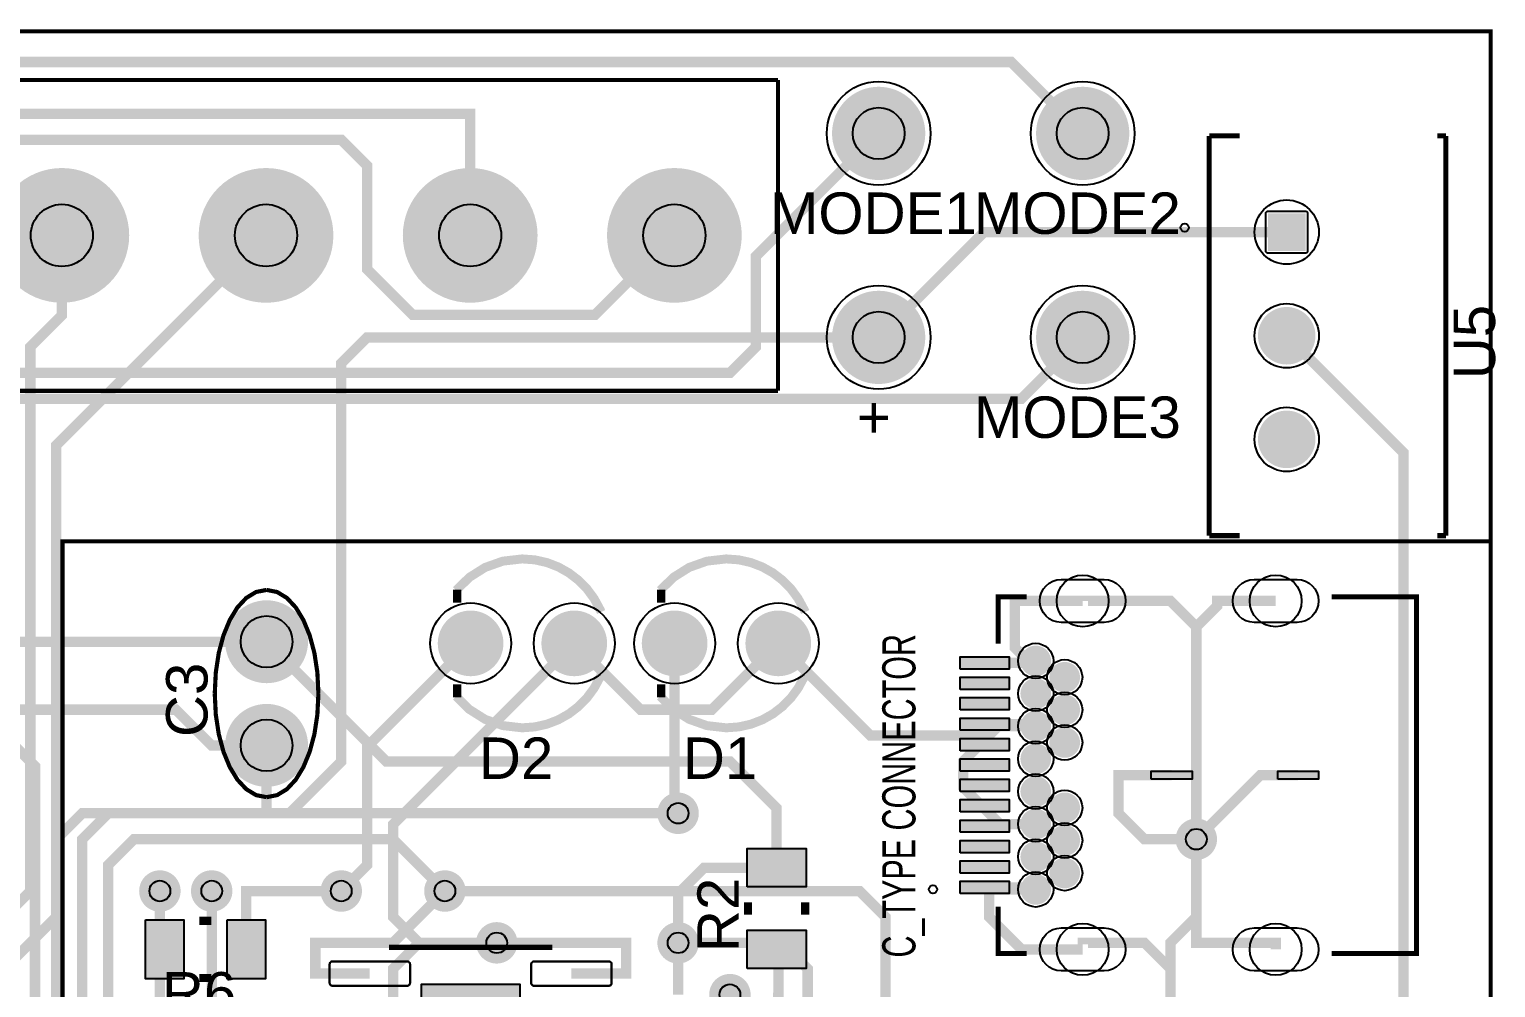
# Model space of a CAD drawing. Header units: centimetres. Extents: x -2.26 to 6.53, y -1.51 to 3.26.
# Drawn here: x 2.919 to 6.512, y 0.906 to 3.255 of the extents above; entities that cross this region are included whole.
import ezdxf

# ---------------------------------------------------------------- set-up
doc = ezdxf.new("R2010")
doc.units = ezdxf.units.CM
doc.layers.get('0').update_dxf_attribs({"linetype": 'CONTINUOUS'})
for name, color, linetype in [('1', 1, 'CONTINUOUS'), ('2', 2, 'CONTINUOUS'), ('3', 3, 'CONTINUOUS'), ('4', 4, 'CONTINUOUS'), ('5', 5, 'CONTINUOUS'), ('6', 6, 'CONTINUOUS'), ('7', 7, 'CONTINUOUS')]:
    doc.layers.add(name, color=color, linetype=linetype)

# ---------------------------------------------------------------- blocks, each defined once
blk = doc.blocks.new('RPAD')
blk.add_trace([(-0.5, -0.5), (-0.5, 0.5), (0.5, -0.5), (0.5, 0.5)])
blk = doc.blocks.new('EPAD')
at = {"const_width": 0.5}
blk.add_lwpolyline([(-0.25, 0, 1), (0.25, 0, 1)], format="xyb", close=True, dxfattribs=at)

msp = doc.modelspace()

# ---------------------------------------------------------------- linework, layer by layer
for points in [[(5.395, 1.854001), (5.396067, 1.86458), (5.399126, 1.874434), (5.403967, 1.883351), (5.410379, 1.891121), (5.418149, 1.897532), (5.427066, 1.902374), (5.43692, 1.905433), (5.447499, 1.9065), (5.552501, 1.9065), (5.56308, 1.905433), (5.572934, 1.902374), (5.581851, 1.897532), (5.589621, 1.891121), (5.596033, 1.883351), (5.600874, 1.874434), (5.603933, 1.86458), (5.605, 1.853999), (5.603933, 1.84342), (5.600874, 1.833566), (5.596033, 1.824649), (5.589621, 1.816879), (5.581851, 1.810468), (5.572934, 1.805626), (5.56308, 1.802567), (5.552501, 1.8015), (5.447499, 1.8015), (5.43692, 1.802567), (5.427066, 1.805626), (5.418149, 1.810468), (5.410379, 1.816879), (5.403967, 1.824649), (5.399126, 1.833566), (5.396067, 1.84342), (5.395, 1.854001)], [(5.868, 1.854001), (5.869067, 1.86458), (5.872126, 1.874434), (5.876967, 1.883351), (5.883379, 1.891121), (5.891149, 1.897532), (5.900066, 1.902374), (5.90992, 1.905433), (5.920499, 1.9065), (6.025501, 1.9065), (6.03608, 1.905433), (6.045934, 1.902374), (6.054851, 1.897532), (6.062621, 1.891121), (6.069033, 1.883351), (6.073874, 1.874434), (6.076933, 1.86458), (6.078, 1.853999), (6.076933, 1.84342), (6.073874, 1.833566), (6.069033, 1.824649), (6.062621, 1.816879), (6.054851, 1.810468), (6.045934, 1.805626), (6.03608, 1.802567), (6.025501, 1.8015), (5.920499, 1.8015), (5.90992, 1.802567), (5.900066, 1.805626), (5.891149, 1.810468), (5.883379, 1.816879), (5.876967, 1.824649), (5.872126, 1.833566), (5.869067, 1.84342), (5.868, 1.854001)], [(5.395, 1.000001), (5.396067, 1.01058), (5.399126, 1.020434), (5.403967, 1.029351), (5.410379, 1.037121), (5.418149, 1.043532), (5.427066, 1.048374), (5.43692, 1.051433), (5.447499, 1.0525), (5.552501, 1.0525), (5.56308, 1.051433), (5.572934, 1.048374), (5.581851, 1.043532), (5.589621, 1.037121), (5.596033, 1.029351), (5.600874, 1.020434), (5.603933, 1.01058), (5.605, 0.999999), (5.603933, 0.98942), (5.600874, 0.979566), (5.596033, 0.970649), (5.589621, 0.962879), (5.581851, 0.956468), (5.572934, 0.951626), (5.56308, 0.948567), (5.552501, 0.9475), (5.447499, 0.9475), (5.43692, 0.948567), (5.427066, 0.951626), (5.418149, 0.956468), (5.410379, 0.962879), (5.403967, 0.970649), (5.399126, 0.979566), (5.396067, 0.98942), (5.395, 1.000001)], [(5.868, 1.000001), (5.869067, 1.01058), (5.872126, 1.020434), (5.876967, 1.029351), (5.883379, 1.037121), (5.891149, 1.043532), (5.900066, 1.048374), (5.90992, 1.051433), (5.920499, 1.0525), (6.025501, 1.0525), (6.03608, 1.051433), (6.045934, 1.048374), (6.054851, 1.043532), (6.062621, 1.037121), (6.069033, 1.029351), (6.073874, 1.020434), (6.076933, 1.01058), (6.078, 0.999999), (6.076933, 0.98942), (6.073874, 0.979566), (6.069033, 0.970649), (6.062621, 0.962879), (6.054851, 0.956468), (6.045934, 0.951626), (6.03608, 0.948567), (6.025501, 0.9475), (5.920499, 0.9475), (5.90992, 0.948567), (5.900066, 0.951626), (5.891149, 0.956468), (5.883379, 0.962879), (5.876967, 0.970649), (5.872126, 0.979566), (5.869067, 0.98942), (5.868, 1.000001)]]:
    msp.add_lwpolyline(points, close=True)
for centre, radius in [((5, 3), 0.0635), ((5.5, 3), 0.0635), ((2.99822, 2.75), 0.0762), ((3.4986, 2.75), 0.0762), ((3.99898, 2.75), 0.0762), ((4.49936, 2.75), 0.0762), ((6, 2.758), 0.07874), ((5, 2.5), 0.0635), ((5.5, 2.5), 0.0635), ((6, 2.504), 0.07874), ((6, 2.25), 0.07874), ((5.5, 1.854), 0.0635), ((5.973, 1.854), 0.0635), ((4, 1.75), 0.09906), ((4.254, 1.75), 0.09906), ((4.5, 1.75), 0.09906), ((4.754, 1.75), 0.09906), ((3.5, 1.754), 0.0635), ((5.38499, 1.707), 0.04318), ((5.456, 1.667), 0.04318), ((5.38499, 1.627), 0.04318), ((5.456, 1.587), 0.04318), ((5.38499, 1.547), 0.04318), ((3.5, 1.5), 0.0635), ((5.456, 1.50701), 0.04318), ((5.38499, 1.467), 0.04318), ((5.38499, 1.387), 0.04318), ((5.456, 1.34699), 0.04318), ((4.5085, 1.3335), 0.0254), ((5.38499, 1.307), 0.04318), ((5.456, 1.267), 0.04318), ((5.7785, 1.27), 0.0254), ((5.38499, 1.227), 0.04318), ((5.456, 1.187), 0.04318), ((5.38499, 1.147), 0.04318), ((3.2385, 1.143), 0.0254), ((3.3655, 1.143), 0.0254), ((3.683, 1.143), 0.0254), ((3.937, 1.143), 0.0254), ((5.5, 1), 0.0635), ((5.973, 1), 0.0635), ((4.064, 1.016), 0.0254), ((4.5085, 1.016), 0.0254), ((4.6355, 0.889), 0.0254)]:
    msp.add_circle(centre, radius)
at = {"layer": '1'}
for points in [[(3.66009, 0.970358), (3.658776, 0.96995), (3.657587, 0.969304), (3.656551, 0.968449), (3.655696, 0.967413), (3.65505, 0.966224), (3.654642, 0.96491), (3.6545, 0.9635), (3.6545, 0.9175), (3.654642, 0.91609), (3.65505, 0.914776), (3.655696, 0.913587), (3.656551, 0.912551), (3.657587, 0.911696), (3.658776, 0.91105), (3.66009, 0.910642), (3.6615, 0.9105), (3.8445, 0.9105), (3.84591, 0.910642), (3.847224, 0.91105), (3.848413, 0.911696), (3.849449, 0.912551), (3.850304, 0.913587), (3.85095, 0.914776), (3.851358, 0.91609), (3.8515, 0.9175), (3.8515, 0.9635), (3.851358, 0.96491), (3.85095, 0.966224), (3.850304, 0.967413), (3.849449, 0.968449), (3.848413, 0.969304), (3.847224, 0.96995), (3.84591, 0.970358), (3.8445, 0.9705), (3.6615, 0.9705), (3.66009, 0.970358)], [(4.15409, 0.970358), (4.152776, 0.96995), (4.151587, 0.969304), (4.150551, 0.968449), (4.149696, 0.967413), (4.14905, 0.966224), (4.148642, 0.96491), (4.1485, 0.9635), (4.1485, 0.9175), (4.148642, 0.91609), (4.14905, 0.914776), (4.149696, 0.913587), (4.150551, 0.912551), (4.151587, 0.911696), (4.152776, 0.91105), (4.15409, 0.910642), (4.1555, 0.9105), (4.3385, 0.9105), (4.33991, 0.910642), (4.341224, 0.91105), (4.342413, 0.911696), (4.343449, 0.912551), (4.344304, 0.913587), (4.34495, 0.914776), (4.345358, 0.91609), (4.3455, 0.9175), (4.3455, 0.9635), (4.345358, 0.96491), (4.34495, 0.966224), (4.344304, 0.967413), (4.343449, 0.968449), (4.342413, 0.969304), (4.341224, 0.96995), (4.33991, 0.970358), (4.3385, 0.9705), (4.1555, 0.9705), (4.15409, 0.970358)]]:
    msp.add_lwpolyline(points, close=True, dxfattribs=at)
at = {"layer": '2', "const_width": 0.01016}
msp.add_lwpolyline([(-2.25, -1.5), (6.5, -1.5), (6.5, 3.25), (-2.25, 3.25), (-2.25, -1.5)], dxfattribs=at)
msp.add_lwpolyline([(-2.25, -1.5), (6.5, -1.5), (6.5, 3.25), (-2.25, 3.25), (-2.25, -1.5)], dxfattribs=at)
msp.add_lwpolyline([(-2.25, -1.5), (6.5, -1.5), (6.5, 3.25), (-2.25, 3.25), (-2.25, -1.5)], dxfattribs=at)
at = {"layer": '3'}
for points, const_width in [([(4.75336, 3.131), (-1.27914, 3.131), (-1.27914, 2.369)], 0.01016), ([(4.75336, 3.131), (-1.27914, 3.131), (-1.27914, 2.369)], 0.01016), ([(4.75336, 3.131), (-1.27914, 3.131), (-1.27914, 2.369)], 0.01016), ([(4.75336, 3.131), (4.75336, 2.369)], 0.01016), ([(4.75336, 3.131), (4.75336, 2.369)], 0.01016), ([(4.75336, 3.131), (4.75336, 2.369)], 0.01016), ([(5.81, 2.994), (5.885, 2.994)], 0.0127), ([(5.81, 2.014), (5.81, 2.994)], 0.0127), ([(5.81, 2.994), (5.885, 2.994)], 0.0127), ([(5.81, 2.014), (5.81, 2.994)], 0.0127), ([(5.81, 2.994), (5.885, 2.994)], 0.0127), ([(5.81, 2.014), (5.81, 2.994)], 0.0127), ([(6.369, 2.994), (6.39, 2.994)], 0.0127), ([(6.369, 2.994), (6.39, 2.994)], 0.0127), ([(6.369, 2.994), (6.39, 2.994)], 0.0127), ([(6.39, 2.994), (6.39, 2.014)], 0.0127), ([(6.39, 2.994), (6.39, 2.014)], 0.0127), ([(6.39, 2.994), (6.39, 2.014)], 0.0127), ([(4.75336, 2.369), (-1.27914, 2.369)], 0.01016), ([(4.75336, 2.369), (-1.27914, 2.369)], 0.01016), ([(4.75336, 2.369), (-1.27914, 2.369)], 0.01016), ([(5.81, 2.014), (5.885, 2.014)], 0.0127), ([(5.81, 2.014), (5.885, 2.014)], 0.0127), ([(5.81, 2.014), (5.885, 2.014)], 0.0127), ([(6.39, 2.014), (6.369, 2.014)], 0.0127), ([(6.39, 2.014), (6.369, 2.014)], 0.0127), ([(6.39, 2.014), (6.369, 2.014)], 0.0127), ([(3, -0.25), (6.5, -0.25), (6.5, 2), (3, 2), (3, -0.25)], 0.01016), ([(3, -0.25), (6.5, -0.25), (6.5, 2), (3, 2), (3, -0.25)], 0.01016), ([(3, -0.25), (6.5, -0.25), (6.5, 2), (3, 2), (3, -0.25)], 0.01016), ([(3.964466, 1.879713), (3.996868, 1.911746), (4.035469, 1.936096), (4.079078, 1.951576), (4.1265, 1.957), (4.157559, 1.954699), (4.187196, 1.948006), (4.215086, 1.937238), (4.240905, 1.922709), (4.264328, 1.904735), (4.28503, 1.883633), (4.302687, 1.859717), (4.316974, 1.833304), (4.32, 1.827)], 0.022), ([(3.964466, 1.879713), (3.996868, 1.911746), (4.035469, 1.936096), (4.079078, 1.951576), (4.1265, 1.957), (4.157559, 1.954699), (4.187196, 1.948006), (4.215086, 1.937238), (4.240905, 1.922709), (4.264328, 1.904735), (4.28503, 1.883633), (4.302687, 1.859717), (4.316974, 1.833304), (4.32, 1.827)], 0.022), ([(3.964466, 1.879713), (3.996868, 1.911746), (4.035469, 1.936096), (4.079078, 1.951576), (4.1265, 1.957), (4.157559, 1.954699), (4.187196, 1.948006), (4.215086, 1.937238), (4.240905, 1.922709), (4.264328, 1.904735), (4.28503, 1.883633), (4.302687, 1.859717), (4.316974, 1.833304), (4.32, 1.827)], 0.022), ([(4.464466, 1.879713), (4.496868, 1.911746), (4.535469, 1.936096), (4.579078, 1.951576), (4.6265, 1.957), (4.657559, 1.954699), (4.687196, 1.948006), (4.715086, 1.937238), (4.740905, 1.922709), (4.764328, 1.904735), (4.78503, 1.883633), (4.802687, 1.859717), (4.816974, 1.833304), (4.82, 1.827)], 0.022), ([(4.464466, 1.879713), (4.496868, 1.911746), (4.535469, 1.936096), (4.579078, 1.951576), (4.6265, 1.957), (4.657559, 1.954699), (4.687196, 1.948006), (4.715086, 1.937238), (4.740905, 1.922709), (4.764328, 1.904735), (4.78503, 1.883633), (4.802687, 1.859717), (4.816974, 1.833304), (4.82, 1.827)], 0.022), ([(4.464466, 1.879713), (4.496868, 1.911746), (4.535469, 1.936096), (4.579078, 1.951576), (4.6265, 1.957), (4.657559, 1.954699), (4.687196, 1.948006), (4.715086, 1.937238), (4.740905, 1.922709), (4.764328, 1.904735), (4.78503, 1.883633), (4.802687, 1.859717), (4.816974, 1.833304), (4.82, 1.827)], 0.022), ([(3.5, 1.881), (3.474124, 1.87592), (3.450152, 1.861315), (3.428562, 1.838138), (3.40983, 1.80734), (3.394431, 1.769875), (3.382842, 1.726695), (3.37554, 1.678752), (3.373, 1.627)], 0.01016), ([(3.5, 1.881), (3.474124, 1.87592), (3.450152, 1.861315), (3.428562, 1.838138), (3.40983, 1.80734), (3.394431, 1.769875), (3.382842, 1.726695), (3.37554, 1.678752), (3.373, 1.627)], 0.01016), ([(3.5, 1.881), (3.474124, 1.87592), (3.450152, 1.861315), (3.428562, 1.838138), (3.40983, 1.80734), (3.394431, 1.769875), (3.382842, 1.726695), (3.37554, 1.678752), (3.373, 1.627)], 0.01016), ([(3.5, 1.881), (3.525876, 1.87592), (3.549848, 1.861315), (3.571438, 1.838138), (3.59017, 1.80734), (3.605569, 1.769875), (3.617158, 1.726695), (3.62446, 1.678752), (3.627, 1.627)], 0.01016), ([(3.5, 1.881), (3.525876, 1.87592), (3.549848, 1.861315), (3.571438, 1.838138), (3.59017, 1.80734), (3.605569, 1.769875), (3.617158, 1.726695), (3.62446, 1.678752), (3.627, 1.627)], 0.01016), ([(3.5, 1.881), (3.525876, 1.87592), (3.549848, 1.861315), (3.571438, 1.838138), (3.59017, 1.80734), (3.605569, 1.769875), (3.617158, 1.726695), (3.62446, 1.678752), (3.627, 1.627)], 0.01016), ([(3.967, 1.85), (3.967, 1.882)], 0.02), ([(3.967, 1.85), (3.967, 1.882)], 0.02), ([(3.967, 1.85), (3.967, 1.882)], 0.02), ([(4.467, 1.85), (4.467, 1.882)], 0.02), ([(4.467, 1.85), (4.467, 1.882)], 0.02), ([(4.467, 1.85), (4.467, 1.882)], 0.02), ([(5.293, 1.749), (5.293, 1.864), (5.363, 1.864)], 0.0127), ([(5.293, 1.749), (5.293, 1.864), (5.363, 1.864)], 0.0127), ([(5.293, 1.749), (5.293, 1.864), (5.363, 1.864)], 0.0127), ([(6.11, 0.99), (6.318, 0.99), (6.318, 1.864), (6.11, 1.864)], 0.0127), ([(6.11, 0.99), (6.318, 0.99), (6.318, 1.864), (6.11, 1.864)], 0.0127), ([(6.11, 0.99), (6.318, 0.99), (6.318, 1.864), (6.11, 1.864)], 0.0127), ([(3.964466, 1.620287), (3.996868, 1.588254), (4.035469, 1.563904), (4.079078, 1.548424), (4.1265, 1.543), (4.157559, 1.545301), (4.187196, 1.551994), (4.215086, 1.562762), (4.240905, 1.577291), (4.264328, 1.595265), (4.28503, 1.616367), (4.302687, 1.640283), (4.316974, 1.666696), (4.32, 1.673)], 0.022), ([(3.964466, 1.620287), (3.996868, 1.588254), (4.035469, 1.563904), (4.079078, 1.548424), (4.1265, 1.543), (4.157559, 1.545301), (4.187196, 1.551994), (4.215086, 1.562762), (4.240905, 1.577291), (4.264328, 1.595265), (4.28503, 1.616367), (4.302687, 1.640283), (4.316974, 1.666696), (4.32, 1.673)], 0.022), ([(3.964466, 1.620287), (3.996868, 1.588254), (4.035469, 1.563904), (4.079078, 1.548424), (4.1265, 1.543), (4.157559, 1.545301), (4.187196, 1.551994), (4.215086, 1.562762), (4.240905, 1.577291), (4.264328, 1.595265), (4.28503, 1.616367), (4.302687, 1.640283), (4.316974, 1.666696), (4.32, 1.673)], 0.022), ([(3.967, 1.65), (3.967, 1.618)], 0.02), ([(3.967, 1.65), (3.967, 1.618)], 0.02), ([(3.967, 1.65), (3.967, 1.618)], 0.02), ([(4.464466, 1.620287), (4.496868, 1.588254), (4.535469, 1.563904), (4.579078, 1.548424), (4.6265, 1.543), (4.657559, 1.545301), (4.687196, 1.551994), (4.715086, 1.562762), (4.740905, 1.577291), (4.764328, 1.595265), (4.78503, 1.616367), (4.802687, 1.640283), (4.816974, 1.666696), (4.82, 1.673)], 0.022), ([(4.464466, 1.620287), (4.496868, 1.588254), (4.535469, 1.563904), (4.579078, 1.548424), (4.6265, 1.543), (4.657559, 1.545301), (4.687196, 1.551994), (4.715086, 1.562762), (4.740905, 1.577291), (4.764328, 1.595265), (4.78503, 1.616367), (4.802687, 1.640283), (4.816974, 1.666696), (4.82, 1.673)], 0.022), ([(4.464466, 1.620287), (4.496868, 1.588254), (4.535469, 1.563904), (4.579078, 1.548424), (4.6265, 1.543), (4.657559, 1.545301), (4.687196, 1.551994), (4.715086, 1.562762), (4.740905, 1.577291), (4.764328, 1.595265), (4.78503, 1.616367), (4.802687, 1.640283), (4.816974, 1.666696), (4.82, 1.673)], 0.022), ([(4.467, 1.65), (4.467, 1.618)], 0.02), ([(4.467, 1.65), (4.467, 1.618)], 0.02), ([(4.467, 1.65), (4.467, 1.618)], 0.02), ([(3.5, 1.373), (3.474124, 1.37808), (3.450152, 1.392685), (3.428562, 1.415862), (3.40983, 1.44666), (3.394431, 1.484125), (3.382842, 1.527305), (3.37554, 1.575248), (3.373, 1.627)], 0.01016), ([(3.5, 1.373), (3.474124, 1.37808), (3.450152, 1.392685), (3.428562, 1.415862), (3.40983, 1.44666), (3.394431, 1.484125), (3.382842, 1.527305), (3.37554, 1.575248), (3.373, 1.627)], 0.01016), ([(3.5, 1.373), (3.474124, 1.37808), (3.450152, 1.392685), (3.428562, 1.415862), (3.40983, 1.44666), (3.394431, 1.484125), (3.382842, 1.527305), (3.37554, 1.575248), (3.373, 1.627)], 0.01016), ([(3.5, 1.373), (3.525876, 1.37808), (3.549848, 1.392685), (3.571438, 1.415862), (3.59017, 1.44666), (3.605569, 1.484125), (3.617158, 1.527305), (3.62446, 1.575248), (3.627, 1.627)], 0.01016), ([(3.5, 1.373), (3.525876, 1.37808), (3.549848, 1.392685), (3.571438, 1.415862), (3.59017, 1.44666), (3.605569, 1.484125), (3.617158, 1.527305), (3.62446, 1.575248), (3.627, 1.627)], 0.01016), ([(3.5, 1.373), (3.525876, 1.37808), (3.549848, 1.392685), (3.571438, 1.415862), (3.59017, 1.44666), (3.605569, 1.484125), (3.617158, 1.527305), (3.62446, 1.575248), (3.627, 1.627)], 0.01016), ([(4.68, 1.085), (4.68, 1.115)], 0.02), ([(4.68, 1.085), (4.68, 1.115)], 0.02), ([(4.68, 1.085), (4.68, 1.115)], 0.02), ([(4.82, 1.085), (4.82, 1.115)], 0.02), ([(4.82, 1.085), (4.82, 1.115)], 0.02), ([(4.82, 1.085), (4.82, 1.115)], 0.02), ([(3.335, 1.07), (3.365, 1.07)], 0.02), ([(3.335, 1.07), (3.365, 1.07)], 0.02), ([(3.335, 1.07), (3.365, 1.07)], 0.02), ([(5.293, 1.105), (5.293, 0.99), (5.363, 0.99)], 0.0127), ([(5.293, 1.105), (5.293, 0.99), (5.363, 0.99)], 0.0127), ([(5.293, 1.105), (5.293, 0.99), (5.363, 0.99)], 0.0127), ([(4.2, 1.005), (3.8, 1.005)], 0.0127), ([(4.2, 1.005), (3.8, 1.005)], 0.0127), ([(4.2, 1.005), (3.8, 1.005)], 0.0127), ([(3.335, 0.93), (3.365, 0.93)], 0.02), ([(3.335, 0.93), (3.365, 0.93)], 0.02), ([(3.335, 0.93), (3.365, 0.93)], 0.02)]:
    msp.add_lwpolyline(points, dxfattribs=dict(at, const_width=const_width))
at = {"layer": '4'}
for centre, radius in [((5, 3), 0.127), ((5, 3), 0.127), ((5, 3), 0.127), ((5.5, 3), 0.127), ((5.5, 3), 0.127), ((5.5, 3), 0.127), ((5, 3), 0.0635), ((5, 3), 0.0635), ((5, 3), 0.0635), ((5.5, 3), 0.0635), ((5.5, 3), 0.0635), ((5.5, 3), 0.0635), ((5.749988, 2.769), 0.01), ((5.749988, 2.769), 0.01), ((5.749988, 2.769), 0.01), ((5, 2.5), 0.127), ((5, 2.5), 0.127), ((5, 2.5), 0.127), ((5.5, 2.5), 0.127), ((5.5, 2.5), 0.127), ((5.5, 2.5), 0.127), ((5, 2.5), 0.0635), ((5, 2.5), 0.0635), ((5, 2.5), 0.0635), ((5.5, 2.5), 0.0635), ((5.5, 2.5), 0.0635), ((5.5, 2.5), 0.0635), ((5.133, 1.146999), 0.009999), ((5.133, 1.146999), 0.009999), ((5.133, 1.146999), 0.009999)]:
    msp.add_circle(centre, radius, dxfattribs=at)
at = {"layer": '5'}
for points in [[(6.051343, 2.804248), (6.051343, 2.711752), (6.051239, 2.710725), (6.050942, 2.709769), (6.050473, 2.708904), (6.04985, 2.70815), (6.049096, 2.707528), (6.048231, 2.707058), (6.047275, 2.706761), (6.046248, 2.706657), (5.953752, 2.706657), (5.952725, 2.706761), (5.951769, 2.707058), (5.950904, 2.707528), (5.95015, 2.70815), (5.949527, 2.708904), (5.949058, 2.709769), (5.948761, 2.710725), (5.948657, 2.711752), (5.948657, 2.804248), (5.948761, 2.805275), (5.949058, 2.806231), (5.949527, 2.807096), (5.95015, 2.80785), (5.950904, 2.808472), (5.951769, 2.808942), (5.952725, 2.809239), (5.953752, 2.809343), (6.046248, 2.809343), (6.047275, 2.809239), (6.048231, 2.808942), (6.049096, 2.808472), (6.04985, 2.80785), (6.050473, 2.807096), (6.050942, 2.806231), (6.051239, 2.805275), (6.051343, 2.804248)], [(5.395, 1.854001), (5.396067, 1.86458), (5.399126, 1.874434), (5.403967, 1.883351), (5.410379, 1.891121), (5.418149, 1.897532), (5.427066, 1.902374), (5.43692, 1.905433), (5.447499, 1.9065), (5.552501, 1.9065), (5.56308, 1.905433), (5.572934, 1.902374), (5.581851, 1.897532), (5.589621, 1.891121), (5.596033, 1.883351), (5.600874, 1.874434), (5.603933, 1.86458), (5.605, 1.853999), (5.603933, 1.84342), (5.600874, 1.833566), (5.596033, 1.824649), (5.589621, 1.816879), (5.581851, 1.810468), (5.572934, 1.805626), (5.56308, 1.802567), (5.552501, 1.8015), (5.447499, 1.8015), (5.43692, 1.802567), (5.427066, 1.805626), (5.418149, 1.810468), (5.410379, 1.816879), (5.403967, 1.824649), (5.399126, 1.833566), (5.396067, 1.84342), (5.395, 1.854001)], [(5.868, 1.854001), (5.869067, 1.86458), (5.872126, 1.874434), (5.876967, 1.883351), (5.883379, 1.891121), (5.891149, 1.897532), (5.900066, 1.902374), (5.90992, 1.905433), (5.920499, 1.9065), (6.025501, 1.9065), (6.03608, 1.905433), (6.045934, 1.902374), (6.054851, 1.897532), (6.062621, 1.891121), (6.069033, 1.883351), (6.073874, 1.874434), (6.076933, 1.86458), (6.078, 1.853999), (6.076933, 1.84342), (6.073874, 1.833566), (6.069033, 1.824649), (6.062621, 1.816879), (6.054851, 1.810468), (6.045934, 1.805626), (6.03608, 1.802567), (6.025501, 1.8015), (5.920499, 1.8015), (5.90992, 1.802567), (5.900066, 1.805626), (5.891149, 1.810468), (5.883379, 1.816879), (5.876967, 1.824649), (5.872126, 1.833566), (5.869067, 1.84342), (5.868, 1.854001)], [(5.2, 1.687), (5.2, 1.717), (5.32, 1.717), (5.32, 1.687), (5.2, 1.687)], [(5.2, 1.637), (5.2, 1.667), (5.32, 1.667), (5.32, 1.637), (5.2, 1.637)], [(5.2, 1.587006), (5.2, 1.617006), (5.32, 1.617006), (5.32, 1.587006), (5.2, 1.587006)], [(5.2, 1.537), (5.2, 1.567), (5.32, 1.567), (5.32, 1.537), (5.2, 1.537)], [(5.2, 1.487), (5.2, 1.517), (5.32, 1.517), (5.32, 1.487), (5.2, 1.487)], [(5.2, 1.437), (5.2, 1.467), (5.32, 1.467), (5.32, 1.437), (5.2, 1.437)], [(5.2, 1.387), (5.2, 1.417), (5.32, 1.417), (5.32, 1.387), (5.2, 1.387)], [(5.668, 1.417), (5.668, 1.437), (5.768, 1.437), (5.768, 1.417), (5.668, 1.417)], [(5.978, 1.417), (5.978, 1.437), (6.078, 1.437), (6.078, 1.417), (5.978, 1.417)], [(5.2, 1.337), (5.2, 1.367), (5.32, 1.367), (5.32, 1.337), (5.2, 1.337)], [(5.2, 1.287), (5.2, 1.317), (5.32, 1.317), (5.32, 1.287), (5.2, 1.287)], [(5.2, 1.236994), (5.2, 1.266994), (5.32, 1.266994), (5.32, 1.236994), (5.2, 1.236994)], [(4.67761, 1.15301), (4.67761, 1.24699), (4.82239, 1.24699), (4.82239, 1.15301), (4.67761, 1.15301)], [(5.2, 1.187), (5.2, 1.217), (5.32, 1.217), (5.32, 1.187), (5.2, 1.187)], [(5.2, 1.137), (5.2, 1.167), (5.32, 1.167), (5.32, 1.137), (5.2, 1.137)], [(3.20301, 1.07239), (3.29699, 1.07239), (3.29699, 0.92761), (3.20301, 0.92761), (3.20301, 1.07239)], [(3.40301, 1.07239), (3.49699, 1.07239), (3.49699, 0.92761), (3.40301, 0.92761), (3.40301, 1.07239)], [(4.67761, 0.95301), (4.67761, 1.04699), (4.82239, 1.04699), (4.82239, 0.95301), (4.67761, 0.95301)], [(5.395, 1.000001), (5.396067, 1.01058), (5.399126, 1.020434), (5.403967, 1.029351), (5.410379, 1.037121), (5.418149, 1.043532), (5.427066, 1.048374), (5.43692, 1.051433), (5.447499, 1.0525), (5.552501, 1.0525), (5.56308, 1.051433), (5.572934, 1.048374), (5.581851, 1.043532), (5.589621, 1.037121), (5.596033, 1.029351), (5.600874, 1.020434), (5.603933, 1.01058), (5.605, 0.999999), (5.603933, 0.98942), (5.600874, 0.979566), (5.596033, 0.970649), (5.589621, 0.962879), (5.581851, 0.956468), (5.572934, 0.951626), (5.56308, 0.948567), (5.552501, 0.9475), (5.447499, 0.9475), (5.43692, 0.948567), (5.427066, 0.951626), (5.418149, 0.956468), (5.410379, 0.962879), (5.403967, 0.970649), (5.399126, 0.979566), (5.396067, 0.98942), (5.395, 1.000001)], [(5.868, 1.000001), (5.869067, 1.01058), (5.872126, 1.020434), (5.876967, 1.029351), (5.883379, 1.037121), (5.891149, 1.043532), (5.900066, 1.048374), (5.90992, 1.051433), (5.920499, 1.0525), (6.025501, 1.0525), (6.03608, 1.051433), (6.045934, 1.048374), (6.054851, 1.043532), (6.062621, 1.037121), (6.069033, 1.029351), (6.073874, 1.020434), (6.076933, 1.01058), (6.078, 0.999999), (6.076933, 0.98942), (6.073874, 0.979566), (6.069033, 0.970649), (6.062621, 0.962879), (6.054851, 0.956468), (6.045934, 0.951626), (6.03608, 0.948567), (6.025501, 0.9475), (5.920499, 0.9475), (5.90992, 0.948567), (5.900066, 0.951626), (5.891149, 0.956468), (5.883379, 0.962879), (5.876967, 0.970649), (5.872126, 0.979566), (5.869067, 0.98942), (5.868, 1.000001)], [(3.8445, 0.9105), (3.6615, 0.9105), (3.66009, 0.910642), (3.658776, 0.91105), (3.657587, 0.911696), (3.656551, 0.912551), (3.655696, 0.913587), (3.65505, 0.914776), (3.654642, 0.91609), (3.6545, 0.9175), (3.6545, 0.9635), (3.654642, 0.96491), (3.65505, 0.966224), (3.655696, 0.967413), (3.656551, 0.968449), (3.657587, 0.969304), (3.658776, 0.96995), (3.66009, 0.970358), (3.6615, 0.9705), (3.8445, 0.9705), (3.84591, 0.970358), (3.847224, 0.96995), (3.848413, 0.969304), (3.849449, 0.968449), (3.850304, 0.967413), (3.85095, 0.966224), (3.851358, 0.96491), (3.8515, 0.9635), (3.8515, 0.9175), (3.851358, 0.91609), (3.85095, 0.914776), (3.850304, 0.913587), (3.849449, 0.912551), (3.848413, 0.911696), (3.847224, 0.91105), (3.84591, 0.910642), (3.8445, 0.9105)], [(4.3385, 0.9105), (4.1555, 0.9105), (4.15409, 0.910642), (4.152776, 0.91105), (4.151587, 0.911696), (4.150551, 0.912551), (4.149696, 0.913587), (4.14905, 0.914776), (4.148642, 0.91609), (4.1485, 0.9175), (4.1485, 0.9635), (4.148642, 0.96491), (4.14905, 0.966224), (4.149696, 0.967413), (4.150551, 0.968449), (4.151587, 0.969304), (4.152776, 0.96995), (4.15409, 0.970358), (4.1555, 0.9705), (4.3385, 0.9705), (4.33991, 0.970358), (4.341224, 0.96995), (4.342413, 0.969304), (4.343449, 0.968449), (4.344304, 0.967413), (4.34495, 0.966224), (4.345358, 0.96491), (4.3455, 0.9635), (4.3455, 0.9175), (4.345358, 0.91609), (4.34495, 0.914776), (4.344304, 0.913587), (4.343449, 0.912551), (4.342413, 0.911696), (4.341224, 0.91105), (4.33991, 0.910642), (4.3385, 0.9105)], [(4.12065, 0.5849), (3.87935, 0.5849), (3.87935, 0.9151), (4.12065, 0.9151), (4.12065, 0.5849)]]:
    msp.add_lwpolyline(points, close=True, dxfattribs=at)
at = {"layer": '6', "const_width": 0.0254}
for points in [[(5.5, 3), (5.325, 3.175), (-0.127, 3.175), (-0.1905, 3.1115), (-0.1905, 1.7145), (-0.127, 1.651), (0.635, 1.651), (0.6985, 1.5875), (0.6985, 0.899), (1.086, 0.899)], [(5, 3), (4.699, 2.699), (4.699, 2.4765), (4.6355, 2.413), (0.127, 2.413), (0.0635, 2.3495), (0.0635, 1.778), (0.127, 1.7145), (0.6985, 1.7145), (0.762, 1.651), (0.762, 1.016), (0.829, 0.949), (1.086, 0.949)], [(5, 2.5), (5.258, 2.758), (6, 2.758)], [(5.5, 2.5), (5.3495, 2.3495), (0.4445, 2.3495), (0.381, 2.286), (0.381, 1.905), (0.4445, 1.8415), (0.762, 1.8415), (0.8255, 1.778), (0.8255, 1.2065), (0.889, 1.143), (1.0795, 1.143), (1.196415, 1.026085), (1.196415, 0.799), (1.086, 0.799)], [(3.5, 1.5), (3.3655, 1.5), (3.278, 1.5875), (2.6585, 1.5875), (2.496, 1.75)], [(3.5, 1.754), (2.754, 1.754), (2.75, 1.75)], [(3.5, 1.754), (3.7935, 1.4605), (4.6355, 1.4605), (4.75, 1.346), (4.75, 1.2)], [(4.754, 1.75), (4.5915, 1.5875), (4.4165, 1.5875), (4.254, 1.75)], [(5.38499, 1.706999), (5.38499, 1.707), (5.37999, 1.701999), (5.26, 1.702), (5.26, 1.701999)], [(5.38499, 1.546999), (5.38499, 1.547), (5.37999, 1.551999), (5.26, 1.552), (5.26, 1.551999)], [(2.032, 1.524), (2.8575, 1.524), (2.93243, 1.44907), (2.93243, 0.5715), (2.80993, 0.449), (2.226, 0.449)], [(5.7785, 1.27), (5.6515, 1.27), (5.588, 1.3335), (5.588, 1.427), (5.718, 1.427)], [(5.7785, 1.27), (5.9355, 1.427), (6.028, 1.427)], [(4.5085, 1.3335), (3.048, 1.3335), (2.9845, 1.27), (2.9845, 0.5715), (3.056, 0.5), (3.25, 0.5)], [(3.937, 1.143), (3.81, 1.27), (3.175, 1.27), (3.1115, 1.2065), (3.1115, 0.75), (3.25, 0.75)], [(4.75, 1.2), (4.572, 1.2), (4.5085, 1.1365), (4.5085, 1.016)], [(3.2385, 1.143), (3.2385, 1.0275), (3.25, 1.016), (3.25, 1)], [(3.3655, 1.143), (3.3655, 0.75), (3.45, 0.75)], [(3.683, 1.143), (3.45, 1.143), (3.45, 1)], [(3.937, 1.143), (3.81, 1.016), (3.6195, 1.016), (3.6195, 0.9405), (3.753, 0.9405)], [(5.38499, 1.147), (5.37999, 1.152), (5.26, 1.152)], [(4.064, 1.016), (4.3815, 1.016), (4.3815, 0.9405), (4.247, 0.9405)], [(4.75, 1), (4.754881, 1), (4.754881, 0.889), (4.753695, 0.887814), (4.753695, 0.653895), (4.445, 0.653895), (4.412395, 0.6865), (4.247, 0.6865)], [(4.5085, 0.889), (4.5085, 1.016)]]:
    msp.add_lwpolyline(points, dxfattribs=at)
at = {"layer": '6'}
for points in [[(3.8445, 0.9105), (3.6615, 0.9105), (3.66009, 0.910642), (3.658776, 0.91105), (3.657587, 0.911696), (3.656551, 0.912551), (3.655696, 0.913587), (3.65505, 0.914776), (3.654642, 0.91609), (3.6545, 0.9175), (3.6545, 0.9635), (3.654642, 0.96491), (3.65505, 0.966224), (3.655696, 0.967413), (3.656551, 0.968449), (3.657587, 0.969304), (3.658776, 0.96995), (3.66009, 0.970358), (3.6615, 0.9705), (3.8445, 0.9705), (3.84591, 0.970358), (3.847224, 0.96995), (3.848413, 0.969304), (3.849449, 0.968449), (3.850304, 0.967413), (3.85095, 0.966224), (3.851358, 0.96491), (3.8515, 0.9635), (3.8515, 0.9175), (3.851358, 0.91609), (3.85095, 0.914776), (3.850304, 0.913587), (3.849449, 0.912551), (3.848413, 0.911696), (3.847224, 0.91105), (3.84591, 0.910642), (3.8445, 0.9105)], [(4.3385, 0.9105), (4.1555, 0.9105), (4.15409, 0.910642), (4.152776, 0.91105), (4.151587, 0.911696), (4.150551, 0.912551), (4.149696, 0.913587), (4.14905, 0.914776), (4.148642, 0.91609), (4.1485, 0.9175), (4.1485, 0.9635), (4.148642, 0.96491), (4.14905, 0.966224), (4.149696, 0.967413), (4.150551, 0.968449), (4.151587, 0.969304), (4.152776, 0.96995), (4.15409, 0.970358), (4.1555, 0.9705), (4.3385, 0.9705), (4.33991, 0.970358), (4.341224, 0.96995), (4.342413, 0.969304), (4.343449, 0.968449), (4.344304, 0.967413), (4.34495, 0.966224), (4.345358, 0.96491), (4.3455, 0.9635), (4.3455, 0.9175), (4.345358, 0.91609), (4.34495, 0.914776), (4.344304, 0.913587), (4.343449, 0.912551), (4.342413, 0.911696), (4.341224, 0.91105), (4.33991, 0.910642), (4.3385, 0.9105)]]:
    msp.add_lwpolyline(points, close=True, dxfattribs=at)
at = {"layer": '7', "const_width": 0.0254}
for points in [[(1.905, 0.9525), (1.905, 2.413), (1.778, 2.54), (1.778, 2.9845), (1.8415, 3.048), (3.99898, 3.048), (3.99898, 2.75)], [(2.032, 0.8255), (2.2225, 1.016), (2.2225, 2.921), (2.286, 2.9845), (3.683, 2.9845), (3.7465, 2.921), (3.7465, 2.667), (3.85835, 2.55515), (4.30451, 2.55515), (4.49936, 2.75)], [(2.8575, 0.9525), (2.9845, 1.0795), (2.9845, 2.2359), (3.4986, 2.75)], [(2.8575, 1.0795), (2.921, 1.143), (2.921, 2.4765), (2.99822, 2.55372), (2.99822, 2.75)], [(6, 0.5), (6.2865, 0.7865), (6.2865, 2.2175), (6, 2.504)], [(5, 2.5), (3.7465, 2.5), (3.683, 2.4365), (3.683, 1.4605), (3.556, 1.3335)], [(5.38499, 1.707), (5.3665, 1.706999), (5.334, 1.739499), (5.334, 1.853999), (5.5, 1.854)], [(5.5, 1.853999), (5.5, 1.854), (5.715, 1.853999), (5.7785, 1.790499)], [(5.7785, 1.790499), (5.8296, 1.841599), (5.8296, 1.854), (5.973, 1.854)], [(5.7785, 1.27), (5.7785, 1.790499)], [(3.683, 1.143), (3.7465, 1.2065), (3.7465, 1.4965), (4, 1.75)], [(4.254, 1.75), (3.81, 1.306), (3.81, 1.0795), (3.8735, 1.016)], [(4.5085, 1.3335), (4.5, 1.342), (4.5, 1.75)], [(4.754, 1.75), (4.98, 1.524), (5.2705, 1.524), (5.207, 1.4605), (5.207, 1.397), (5.297, 1.307), (5.38499, 1.307)], [(5.38499, 1.706999), (5.38499, 1.707), (5.38499, 1.627), (5.38499, 1.626999)], [(5.38499, 1.546999), (5.38499, 1.547), (5.293499, 1.546999), (5.2705, 1.524)], [(3.5, 1.5), (3.5, 1.3335)], [(2.754, 0.75), (2.9845, 0.75), (3.048, 0.8135), (3.048, 1.27), (3.1115, 1.3335), (3.5, 1.3335)], [(3.556, 1.3335), (3.5, 1.3335)], [(5.7785, 1.27), (5.7785, 1.0795), (5.7785, 1.016), (5.973, 1.016), (5.973, 1)], [(5.38499, 1.147), (5.38499, 1.227)], [(3.1115, 0.635), (3.2385, 0.762), (3.2385, 1.143)], [(4, 0.25), (3.877, 0.127), (3.429, 0.127), (3.3655, 0.1905), (3.3655, 1.143)], [(5.25, 0.246), (5.0165, 0.4795), (5.0165, 1.0795), (4.953, 1.143), (3.937, 1.143)], [(5.38499, 1.147), (5.2705, 1.147), (5.2705, 1.0795), (5.35, 1), (5.5, 1)], [(5.7785, 1.0795), (5.715, 1.016), (5.715, 0.9525)], [(3.8735, 1.016), (3.81, 0.9525), (3.81, 0.4445)], [(3.8735, 1.016), (4.064, 1.016)], [(4.826, 0.762), (4.826, 0.9525), (4.7625, 1.016), (4.5085, 1.016)], [(5.500001, 1), (5.5, 1), (5.500001, 1.016), (5.6515, 1.016), (5.715, 0.9525)], [(5.715, 0.9525), (5.715, 0.5715), (5.6515, 0.508)]]:
    msp.add_lwpolyline(points, dxfattribs=at)

# ---------------------------------------------------------------- block references
for p, xscale, yscale in [((5, 3), 0.2032, 0.2032), ((5.5, 3), 0.2032, 0.2032), ((2.99822, 2.75), 0.3048, 0.3048), ((3.4986, 2.75), 0.3048, 0.3048), ((3.99898, 2.75), 0.3048, 0.3048), ((4.49936, 2.75), 0.3048, 0.3048), ((5, 2.5), 0.2032, 0.2032), ((5.5, 2.5), 0.2032, 0.2032), ((6, 2.504), 0.13081, 0.13081), ((6, 2.25), 0.13081, 0.13081), ((3.5, 1.754), 0.1778, 0.1778), ((4, 1.75), 0.151, 0.151), ((4.254, 1.75), 0.151, 0.151), ((4.5, 1.75), 0.151, 0.151), ((4.754, 1.75), 0.151, 0.151), ((5.38499, 1.707), 0.065, 0.065), ((5.456, 1.667), 0.065, 0.065), ((5.38499, 1.627), 0.065, 0.065), ((5.456, 1.587), 0.065, 0.065), ((3.5, 1.5), 0.1778, 0.1778), ((5.38499, 1.547), 0.065, 0.065), ((5.456, 1.50701), 0.065, 0.065), ((5.38499, 1.467), 0.065, 0.065), ((5.38499, 1.387), 0.065, 0.065), ((4.5085, 1.3335), 0.0762, 0.0762), ((5.456, 1.34699), 0.065, 0.065), ((5.38499, 1.307), 0.065, 0.065), ((5.456, 1.267), 0.065, 0.065), ((5.7785, 1.27), 0.0762, 0.0762), ((5.38499, 1.227), 0.065, 0.065), ((5.456, 1.187), 0.065, 0.065), ((3.2385, 1.143), 0.0762, 0.0762), ((3.3655, 1.143), 0.0762, 0.0762), ((3.683, 1.143), 0.0762, 0.0762), ((3.937, 1.143), 0.0762, 0.0762), ((5.38499, 1.147), 0.065, 0.065), ((4.064, 1.016), 0.0762, 0.0762), ((4.5085, 1.016), 0.0762, 0.0762), ((4.6355, 0.889), 0.0762, 0.0762)]:
    msp.add_blockref('EPAD', p, dxfattribs=dict(xscale=xscale, yscale=yscale))
at = {"xscale": 0.092496, "yscale": 0.092496, "rotation": -90}
msp.add_blockref('RPAD', (6, 2.758), dxfattribs=at)
at = {"layer": '1'}
for p, xscale, yscale, rotation in [((5.26, 1.702), 0.03, 0.12, -270), ((5.26, 1.652), 0.03, 0.12, -270), ((5.26, 1.602006), 0.03, 0.12, -270), ((5.26, 1.552), 0.03, 0.12, -270), ((5.26, 1.502), 0.03, 0.12, -270), ((5.26, 1.452), 0.03, 0.12, -270), ((5.26, 1.402), 0.03, 0.12, -270), ((5.718, 1.427), 0.02, 0.1, -270), ((6.028, 1.427), 0.02, 0.1, -270), ((5.26, 1.352), 0.03, 0.12, -270), ((5.26, 1.302), 0.03, 0.12, -270), ((5.26, 1.251994), 0.03, 0.12, -270), ((4.75, 1.2), 0.09398, 0.14478, 90), ((5.26, 1.202), 0.03, 0.12, -270), ((5.26, 1.152), 0.03, 0.12, -270), ((4.75, 1), 0.09398, 0.14478, 90), ((4, 0.75), 0.2413, 0.3302, 180)]:
    msp.add_blockref('RPAD', p, dxfattribs=dict(at, xscale=xscale, yscale=yscale, rotation=rotation))
at = {"layer": '1', "xscale": 0.09398, "yscale": 0.14478}
for p in [(3.25, 1), (3.45, 1)]:
    msp.add_blockref('RPAD', p, dxfattribs=at)
at = {"layer": '5'}
for p, xscale, yscale in [((5, 3), 0.2286, 0.2286), ((5.5, 3), 0.2286, 0.2286), ((2.99822, 2.75), 0.3302, 0.3302), ((3.4986, 2.75), 0.3302, 0.3302), ((3.99898, 2.75), 0.3302, 0.3302), ((4.49936, 2.75), 0.3302, 0.3302), ((5, 2.5), 0.2286, 0.2286), ((5.5, 2.5), 0.2286, 0.2286), ((6, 2.504), 0.141, 0.141), ((6, 2.25), 0.141, 0.141), ((3.5, 1.754), 0.2032, 0.2032), ((4, 1.75), 0.161, 0.161), ((4.254, 1.75), 0.161, 0.161), ((4.5, 1.75), 0.161, 0.161), ((4.754, 1.75), 0.161, 0.161), ((5.38499, 1.707), 0.075, 0.075), ((5.456, 1.667), 0.075, 0.075), ((5.38499, 1.627), 0.075, 0.075), ((5.456, 1.587), 0.075, 0.075), ((3.5, 1.5), 0.2032, 0.2032), ((5.38499, 1.547), 0.075, 0.075), ((5.456, 1.50701), 0.075, 0.075), ((5.38499, 1.467), 0.075, 0.075), ((5.38499, 1.387), 0.075, 0.075), ((4.5085, 1.3335), 0.1016, 0.1016), ((5.456, 1.34699), 0.075, 0.075), ((5.38499, 1.307), 0.075, 0.075), ((5.456, 1.267), 0.075, 0.075), ((5.7785, 1.27), 0.1016, 0.1016), ((5.38499, 1.227), 0.075, 0.075), ((5.456, 1.187), 0.075, 0.075), ((3.2385, 1.143), 0.1016, 0.1016), ((3.3655, 1.143), 0.1016, 0.1016), ((3.683, 1.143), 0.1016, 0.1016), ((3.937, 1.143), 0.1016, 0.1016), ((5.38499, 1.147), 0.075, 0.075), ((4.064, 1.016), 0.1016, 0.1016), ((4.5085, 1.016), 0.1016, 0.1016), ((4.6355, 0.889), 0.1016, 0.1016)]:
    msp.add_blockref('EPAD', p, dxfattribs=dict(at, xscale=xscale, yscale=yscale))
at = {"layer": '6'}
for p, xscale, yscale, rotation in [((5.26, 1.702), 0.03, 0.12, -270), ((5.26, 1.652), 0.03, 0.12, -270), ((5.26, 1.602006), 0.03, 0.12, -270), ((5.26, 1.552), 0.03, 0.12, -270), ((5.26, 1.502), 0.03, 0.12, -270), ((5.26, 1.452), 0.03, 0.12, -270), ((5.26, 1.402), 0.03, 0.12, -270), ((5.718, 1.427), 0.02, 0.1, -270), ((6.028, 1.427), 0.02, 0.1, -270), ((5.26, 1.352), 0.03, 0.12, -270), ((5.26, 1.302), 0.03, 0.12, -270), ((5.26, 1.251994), 0.03, 0.12, -270), ((4.75, 1.2), 0.09398, 0.14478, 90), ((5.26, 1.202), 0.03, 0.12, -270), ((5.26, 1.152), 0.03, 0.12, -270), ((4.75, 1), 0.09398, 0.14478, 90), ((4, 0.75), 0.2413, 0.3302, 180)]:
    msp.add_blockref('RPAD', p, dxfattribs=dict(at, xscale=xscale, yscale=yscale, rotation=rotation))
at = {"layer": '6', "xscale": 0.09398, "yscale": 0.14478}
for p in [(3.25, 1), (3.45, 1)]:
    msp.add_blockref('RPAD', p, dxfattribs=at)

# ---------------------------------------------------------------- texts
at = {"layer": '4', "width": 1.05}
for s, p in [('MODE1', (4.7333, 2.75362)), ('MODE1', (4.7333, 2.75362)), ('MODE1', (4.7333, 2.75362)), ('MODE2', (5.2333, 2.75362)), ('MODE2', (5.2333, 2.75362)), ('MODE2', (5.2333, 2.75362)), ('+', (4.94666, 2.25362)), ('+', (4.94666, 2.25362)), ('+', (4.94666, 2.25362)), ('MODE3', (5.2333, 2.25362)), ('MODE3', (5.2333, 2.25362)), ('MODE3', (5.2333, 2.25362)), ('D2', (4.02032, 1.4177)), ('D2', (4.02032, 1.4177)), ('D2', (4.02032, 1.4177)), ('D1', (4.52032, 1.4177)), ('D1', (4.52032, 1.4177)), ('D1', (4.52032, 1.4177)), ('R6', (3.24332, 0.8427)), ('R6', (3.24332, 0.8427)), ('R6', (3.24332, 0.8427))]:
    msp.add_text(s, height=0.1016, dxfattribs=at).set_placement(p)
at = {"layer": '4'}
for s, height, width, p in [('U5', 0.1016, 1.05, (6.51065, 2.39732)), ('U5', 0.1016, 1.05, (6.51065, 2.39732)), ('U5', 0.1016, 1.05, (6.51065, 2.39732)), ('C_TYPE CONNECTOR', 0.08128, 0.6875, (5.090141, 0.97996)), ('C_TYPE CONNECTOR', 0.08128, 0.6875, (5.090141, 0.97996)), ('C_TYPE CONNECTOR', 0.08128, 0.6875, (5.090141, 0.97996)), ('C3', 0.1016, 1.05, (3.35522, 1.52032)), ('C3', 0.1016, 1.05, (3.35522, 1.52032)), ('C3', 0.1016, 1.05, (3.35522, 1.52032)), ('R2', 0.1016, 1.05, (4.6573, 0.99332)), ('R2', 0.1016, 1.05, (4.6573, 0.99332)), ('R2', 0.1016, 1.05, (4.6573, 0.99332))]:
    msp.add_text(s, height=height, rotation=90, dxfattribs=dict(at, width=width)).set_placement(p)

doc.saveas('drawing.dxf')
